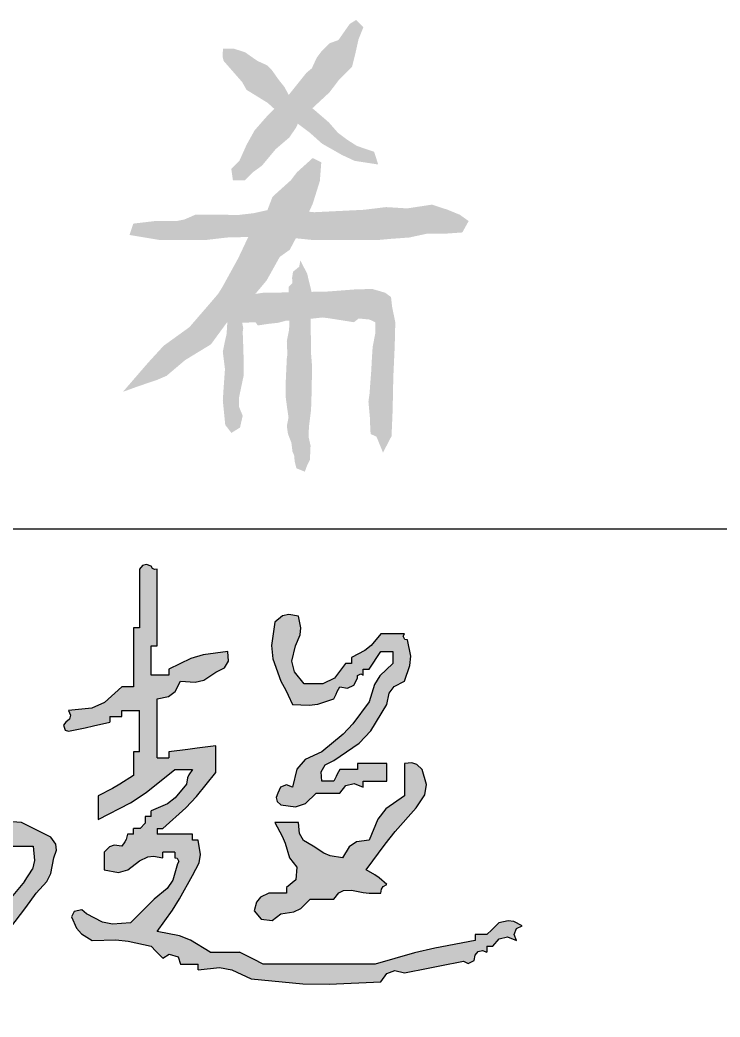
# Model space of a CAD drawing. Extents: x 5904849 to 6011887, y -826029 to -177002.
# Drawn here: x 5938620 to 5939033, y -824341 to -823754 of the extents above; entities that cross this region are included whole.
import ezdxf

# ---------------------------------------------------------------- set-up
doc = ezdxf.new("R2010")
doc.units = 0
doc.header["$LTSCALE"] = 1000
doc.header["$MEASUREMENT"] = 0
doc.layers.get('0').update_dxf_attribs({"linetype": 'CONTINUOUS'})
doc.layers.add('HATCH', color=8, linetype='CONTINUOUS')

# ---------------------------------------------------------------- blocks, each defined once
blk = doc.blocks.new('韩超')
h = blk.add_hatch(color=256)
h.dxf.hatch_style = 1
h.paths.add_polyline_path([(0.787849, 0.514197), (0.777955, 0.527898), (0.77346, 0.562754), (0.78123, 0.586063), (0.805739, 0.61125), (0.805739, 0.625142), (0.819631, 0.625142), (0.818004, 0.635027), (0.823773, 0.643681), (0.833523, 0.64598), (0.860867, 0.674873), (0.870953, 0.696725), (0.875199, 0.736279), (0.836353, 0.74757), (0.816903, 0.753127), (0.777955, 0.764063), (0.777955, 0.777955), (0.791847, 0.777955), (0.791847, 0.819631), (0.801775, 0.820971), (0.80763, 0.824875), (0.812685, 0.833523), (0.832189, 0.847055), (0.839321, 0.866071), (0.833523, 0.889091), (0.791847, 0.889091), (0.776856, 0.916298), (0.7735, 0.934755), (0.777955, 0.965498), (0.770329, 0.984025), (0.756314, 0.993368), (0.736279, 0.993282), (0.716867, 0.977277), (0.713907, 0.950644), (0.729333, 0.930768), (0.740061, 0.911103), (0.737625, 0.891618), (0.722387, 0.875199), (0.694603, 0.875199), (0.683489, 0.864086), (0.677932, 0.858529), (0.666819, 0.847415), (0.638572, 0.845181), (0.624291, 0.842325), (0.597358, 0.833523), (0.597358, 0.791847), (0.643081, 0.794876), (0.666726, 0.800787), (0.708495, 0.819631), (0.708495, 0.833523), (0.736279, 0.833523), (0.736279, 0.791847), (0.718733, 0.774249), (0.705317, 0.767541), (0.680711, 0.764063), (0.680711, 0.750171), (0.666819, 0.750171), (0.658732, 0.72359), (0.639033, 0.708815), (0.61125, 0.708495), (0.596777, 0.690733), (0.592946, 0.675409), (0.597358, 0.652926), (0.623512, 0.642026), (0.64687, 0.646697), (0.666819, 0.666819), (0.722387, 0.666819), (0.738834, 0.631134), (0.742077, 0.608437), (0.736279, 0.569574), (0.708495, 0.569574), (0.682162, 0.535076), (0.663824, 0.519794), (0.625142, 0.500114), (0.625142, 0.47233), (0.61125, 0.47233), (0.589715, 0.441777), (0.574435, 0.428025), (0.54179, 0.409816), (0.527664, 0.400538), (0.510468, 0.403404), (0.500114, 0.416762), (0.500114, 0.569574), (0.524623, 0.594762), (0.532393, 0.618071), (0.527898, 0.652926), (0.514006, 0.652926), (0.514006, 0.847415), (0.500114, 0.847415), (0.500114, 0.875199), (0.486416, 0.877514), (0.478388, 0.883536), (0.47233, 0.896037), (0.438162, 0.892345), (0.420863, 0.888021), (0.388977, 0.875199), (0.388977, 0.847415), (0.375085, 0.847415), (0.379444, 0.836821), (0.376971, 0.826928), (0.368139, 0.819631), (0.356965, 0.793593), (0.353947, 0.778504), (0.354247, 0.750171), (0.337644, 0.741703), (0.330222, 0.726858), (0.333409, 0.708495), (0.347301, 0.708495), (0.347301, 0.666819), (0.332737, 0.655189), (0.327028, 0.643772), (0.326463, 0.625142), (0.32344, 0.619715), (0.327253, 0.612088), (0.333409, 0.61125), (0.333409, 0.583466), (0.305625, 0.583466), (0.302565, 0.667178), (0.306887, 0.710398), (0.326463, 0.791847), (0.3234, 0.8474), (0.32482, 0.875797), (0.333409, 0.930768), (0.375085, 0.930768), (0.375085, 0.94466), (0.430654, 0.94466), (0.482374, 0.970498), (0.50707, 0.987931), (0.548736, 1.028012), (0.542559, 1.028676), (0.538615, 1.036564), (0.54179, 1.041904), (0.514006, 1.041904), (0.514006, 1.055796), (0.462884, 1.052445), (0.433869, 1.058893), (0.388977, 1.08358), (0.305625, 1.08358), (0.305625, 1.139148), (0.281985, 1.161307), (0.266841, 1.170393), (0.236165, 1.180825), (0.238399, 1.152578), (0.241255, 1.138297), (0.250057, 1.111364), (0.263949, 1.111364), (0.263949, 1.041904), (0.277841, 1.041904), (0.277841, 0.930768), (0.250057, 0.930768), (0.200194, 0.90821), (0.175186, 0.897095), (0.125028, 0.875199), (0.097454, 0.881715), (0.078516, 0.877928), (0.055568, 0.861307), (0.050109, 0.847376), (0.0559, 0.8329), (0.06946, 0.826577), (0.152955, 0.845407), (0.194635, 0.855133), (0.277841, 0.875199), (0.277841, 0.708495), (0.266727, 0.675154), (0.261171, 0.658483), (0.250057, 0.625142), (0.255939, 0.530696), (0.258718, 0.483462), (0.263949, 0.388977), (0.286969, 0.38318), (0.305985, 0.390311), (0.319517, 0.409816), (0.344599, 0.428141), (0.359268, 0.435475), (0.388977, 0.444546), (0.388977, 0.458438), (0.40287, 0.458438), (0.40287, 0.416762), (0.388977, 0.416762), (0.340729, 0.364454), (0.31168, 0.341215), (0.250057, 0.305625), (0.250057, 0.291733), (0.236165, 0.291733), (0.231424, 0.268639), (0.217583, 0.254798), (0.194489, 0.250057), (0.194489, 0.236165), (0.180597, 0.236165), (0.148793, 0.216524), (0.134276, 0.200394), (0.118082, 0.166705), (0.127514, 0.14947), (0.152825, 0.145854), (0.166705, 0.159759), (0.185336, 0.17447), (0.198563, 0.17943), (0.222273, 0.180597), (0.222273, 0.194489), (0.277841, 0.194489), (0.311245, 0.220472), (0.333233, 0.229896), (0.375085, 0.236165), (0.375085, 0.250057), (0.40287, 0.250057), (0.420685, 0.221738), (0.422698, 0.197582), (0.409816, 0.166705), (0.396068, 0.142401), (0.398473, 0.118345), (0.416762, 0.097244), (0.43433, 0.097627), (0.444154, 0.100901), (0.458438, 0.111136), (0.458438, 0.263949), (0.47233, 0.263949), (0.524193, 0.298154), (0.552768, 0.312442), (0.61125, 0.333409), (0.61125, 0.40287), (0.621931, 0.39652), (0.637706, 0.404407), (0.639034, 0.416762), (0.680711, 0.416762), (0.680711, 0.430654), (0.736279, 0.430654), (0.736279, 0.416762), (0.750171, 0.416762), (0.750171, 0.305625), (0.735269, 0.297653), (0.731714, 0.276323), (0.743225, 0.263949), (0.754517, 0.192544), (0.755945, 0.155413), (0.750171, 0.083352), (0.791847, 0.083352), (0.791847, 0.263949), (0.833523, 0.263949), (0.837499, 0.253205), (0.852744, 0.249394), (0.861307, 0.257003), (0.883535, 0.265338), (0.894648, 0.269506), (0.916876, 0.277841), (0.916876, 0.291733), (0.94466, 0.291733), (0.969894, 0.324902), (0.982398, 0.341574), (1.007174, 0.375085), (1.032146, 0.402761), (1.041693, 0.421855), (1.04885, 0.458438), (1.055218, 0.477023), (1.053221, 0.491001), (1.041904, 0.50706), (0.972444, 0.54179), (0.910919, 0.546316), (0.877697, 0.541786), (0.819631, 0.520952), (0.805828, 0.5112)])
h.paths.add_polyline_path([(0.791847, 0.458438), (0.805739, 0.458438), (0.82241, 0.469551), (0.847415, 0.486222), (1.000228, 0.486222), (1.003038, 0.45197), (0.997988, 0.431769), (0.97939, 0.40287), (0.948039, 0.36501), (0.929334, 0.347744), (0.889091, 0.319517), (0.889091, 0.305625), (0.805739, 0.305625), (0.805739, 0.291733), (0.791847, 0.291733)], flags=16)
h.paths.add_polyline_path([(0.750171, 0.500114), (0.736279, 0.500114), (0.725165, 0.489), (0.719608, 0.483443), (0.708495, 0.47233), (0.694603, 0.47233), (0.694603, 0.486222), (0.688447, 0.48706), (0.684633, 0.494686), (0.687657, 0.500114), (0.701182, 0.516386), (0.715167, 0.52238), (0.736279, 0.520952), (0.736943, 0.514775), (0.744831, 0.510831), (0.750171, 0.514006)], flags=16)
h.paths.add_polyline_path([(0.791847, 0.666819), (0.793521, 0.674497), (0.785633, 0.682384), (0.777955, 0.680711), (0.777955, 0.694603), (0.791847, 0.694603), (0.792194, 0.70849), (0.806202, 0.718996), (0.819631, 0.715441), (0.833192, 0.709118), (0.838982, 0.694641), (0.833523, 0.680711), (0.805739, 0.680711), (0.805739, 0.666819)], flags=16)
h.paths.add_polyline_path([(0.527898, 0.361193), (0.527898, 0.333409), (0.517217, 0.339759), (0.501443, 0.331871), (0.500114, 0.319517), (0.458438, 0.319517), (0.458438, 0.347301), (0.466116, 0.345628), (0.474003, 0.353515), (0.47233, 0.361193)], flags=16)
h.paths.add_polyline_path([(0.47233, 0.40287), (0.47233, 0.388977), (0.430654, 0.388977), (0.42898, 0.396656), (0.436867, 0.404543), (0.444546, 0.40287), (0.444546, 0.430654), (0.458438, 0.430654), (0.452088, 0.419973), (0.459976, 0.404198)], flags=16)
h.paths.add_polyline_path([(0.47233, 0.604304), (0.464836, 0.588169), (0.458643, 0.580427), (0.444546, 0.569574), (0.444546, 0.555682), (0.430654, 0.555682), (0.432327, 0.548004), (0.42444, 0.540117), (0.416762, 0.54179), (0.416762, 0.527898), (0.40287, 0.527898), (0.39467, 0.507807), (0.386422, 0.49791), (0.368139, 0.486222), (0.333409, 0.486222), (0.327612, 0.509242), (0.334743, 0.528258), (0.354247, 0.54179), (0.384775, 0.569612), (0.400056, 0.583504), (0.430654, 0.61125), (0.446814, 0.616197), (0.458647, 0.614224)], flags=16)
h.paths.add_polyline_path([(0.458438, 0.666819), (0.426908, 0.659351), (0.410404, 0.649448), (0.388977, 0.625142), (0.361193, 0.625142), (0.354844, 0.635823), (0.362731, 0.651598), (0.375085, 0.652926), (0.375085, 0.722387), (0.390598, 0.753922), (0.396359, 0.771203), (0.40287, 0.805739), (0.416762, 0.805739), (0.416762, 0.833523), (0.430654, 0.833523), (0.434629, 0.844267), (0.449874, 0.848078), (0.458438, 0.840469), (0.459102, 0.834292), (0.466989, 0.830348), (0.47233, 0.833523), (0.47233, 0.764063), (0.458438, 0.764063)], flags=16)
h.paths.add_polyline_path([(0.40287, 0.347301), (0.40287, 0.305625), (0.388977, 0.305625), (0.360889, 0.27915), (0.342496, 0.268422), (0.305625, 0.257003), (0.294367, 0.254885), (0.286778, 0.256782), (0.277841, 0.263949), (0.277841, 0.277841), (0.291733, 0.277841), (0.319459, 0.305683), (0.333352, 0.319575), (0.361193, 0.347301)], flags=16)
h.paths.add_polyline_path([(0.430654, 1.000228), (0.416762, 1.000228), (0.39813, 0.985517), (0.384903, 0.980557), (0.361193, 0.97939), (0.347067, 0.970112), (0.329871, 0.972978), (0.319517, 0.986336), (0.319517, 1.055796), (0.347301, 1.055796), (0.376072, 1.035613), (0.395527, 1.029128), (0.430654, 1.028012)], flags=16)
h = blk.add_hatch(color=256)
h.dxf.hatch_style = 1
h.paths.add_polyline_path([(1.542018, 0.208381), (1.519791, 0.219494), (1.508677, 0.225051), (1.48645, 0.236165), (1.416989, 0.236165), (1.371255, 0.264232), (1.344642, 0.274582), (1.291961, 0.284787), (1.328443, 0.335457), (1.345237, 0.362046), (1.375313, 0.416762), (1.391241, 0.446575), (1.394603, 0.466747), (1.389205, 0.500114), (1.375313, 0.500114), (1.375313, 0.514006), (1.291961, 0.514006), (1.291961, 0.527898), (1.305853, 0.527898), (1.359796, 0.576664), (1.385101, 0.603375), (1.430881, 0.659873), (1.430881, 0.722387), (1.386427, 0.71683), (1.3642, 0.714052), (1.319745, 0.708495), (1.319745, 0.694603), (1.291961, 0.694603), (1.291961, 0.833523), (1.31926, 0.838693), (1.334923, 0.85044), (1.347529, 0.875199), (1.381781, 0.872389), (1.401982, 0.877439), (1.430881, 0.896037), (1.450883, 0.906123), (1.460131, 0.922307), (1.458666, 0.94466), (1.401114, 0.937345), (1.371819, 0.928557), (1.319745, 0.902983), (1.319745, 0.889091), (1.278069, 0.889091), (1.278069, 0.958552), (1.291961, 0.958552), (1.291961, 1.139148), (1.285806, 1.138304), (1.281086, 1.140664), (1.278069, 1.146094), (1.267308, 1.150023), (1.257931, 1.147679), (1.250285, 1.139148), (1.250285, 1.000228), (1.236393, 1.000228), (1.236393, 0.861307), (1.208609, 0.861307), (1.168183, 0.824416), (1.138053, 0.811024), (1.08358, 0.805739), (1.087939, 0.795145), (1.085465, 0.785252), (1.076634, 0.777955), (1.071121, 0.771113), (1.075065, 0.759282), (1.08358, 0.757117), (1.122533, 0.76519), (1.141984, 0.769358), (1.180825, 0.777955), (1.180825, 0.791847), (1.208609, 0.791847), (1.208609, 0.805739), (1.250285, 0.805739), (1.250285, 0.708495), (1.236393, 0.708495), (1.236393, 0.652926), (1.203973, 0.631977), (1.187234, 0.622213), (1.15304, 0.604304), (1.15304, 0.548736), (1.229739, 0.588318), (1.266619, 0.612432), (1.333637, 0.666819), (1.375313, 0.666819), (1.366995, 0.654381), (1.363975, 0.646831), (1.361421, 0.632088), (1.335054, 0.599814), (1.316435, 0.58585), (1.278069, 0.569574), (1.278069, 0.555682), (1.264177, 0.555682), (1.26415, 0.539965), (1.25211, 0.527924), (1.236393, 0.527898), (1.236393, 0.514006), (1.222501, 0.514006), (1.219217, 0.502022), (1.216226, 0.496039), (1.208609, 0.486222), (1.191149, 0.488205), (1.17971, 0.484393), (1.166932, 0.47233), (1.166932, 0.430654), (1.200708, 0.424307), (1.223469, 0.429997), (1.250285, 0.451492), (1.27048, 0.461183), (1.283894, 0.46286), (1.305853, 0.458438), (1.305853, 0.47233), (1.333637, 0.47233), (1.333637, 0.458438), (1.339793, 0.4576), (1.343606, 0.449973), (1.340583, 0.444546), (1.32937, 0.406076), (1.316213, 0.38634), (1.285015, 0.361193), (1.229447, 0.305625), (1.187056, 0.302553), (1.163204, 0.307323), (1.125256, 0.326463), (1.114566, 0.33576), (1.096818, 0.332211), (1.090526, 0.319517), (1.102438, 0.292491), (1.113943, 0.279343), (1.139148, 0.263949), (1.194983, 0.265062), (1.223561, 0.262204), (1.278069, 0.250057), (1.289183, 0.238943), (1.294739, 0.233386), (1.305853, 0.222273), (1.320568, 0.231877), (1.341519, 0.224893), (1.347529, 0.208381), (1.389205, 0.208381), (1.389205, 0.194489), (1.439628, 0.1998), (1.468259, 0.195028), (1.514234, 0.173651), (1.635959, 0.161998), (1.69773, 0.160594), (1.819859, 0.166705), (1.833779, 0.185933), (1.852296, 0.192877), (1.875427, 0.187543), (1.930995, 0.198656), (1.958779, 0.204213), (2.014348, 0.215327), (2.025534, 0.209917), (2.039748, 0.217024), (2.042132, 0.229219), (2.049428, 0.23805), (2.059322, 0.240524), (2.069916, 0.236165), (2.069916, 0.250057), (2.083808, 0.250057), (2.098401, 0.26772), (2.118188, 0.272666), (2.139376, 0.263949), (2.133917, 0.27788), (2.139708, 0.292356), (2.153268, 0.298679), (2.133073, 0.308371), (2.119659, 0.310047), (2.0977, 0.305625), (2.086586, 0.294512), (2.08103, 0.288955), (2.069916, 0.277841), (2.042132, 0.277841), (2.042132, 0.263949), (1.946785, 0.245868), (1.899372, 0.234712), (1.805967, 0.208381)])
h = blk.add_hatch(color=256)
h.dxf.hatch_style = 1
h.paths.add_polyline_path([(1.611478, 0.625142), (1.597547, 0.630601), (1.583071, 0.624811), (1.576748, 0.61125), (1.572819, 0.60049), (1.575163, 0.591112), (1.583694, 0.583466), (1.61855, 0.578971), (1.641859, 0.586741), (1.667046, 0.61125), (1.680938, 0.61125), (1.722615, 0.61125), (1.737208, 0.628913), (1.756995, 0.63386), (1.778183, 0.625142), (1.778183, 0.639034), (1.833751, 0.639034), (1.833751, 0.655705), (1.833751, 0.66404), (1.833751, 0.680711), (1.805967, 0.680711), (1.792075, 0.680711), (1.764291, 0.680711), (1.764291, 0.666819), (1.722615, 0.666819), (1.717058, 0.655705), (1.714279, 0.650148), (1.708723, 0.639034), (1.69483, 0.639034), (1.680938, 0.639034), (1.678868, 0.661339), (1.688455, 0.678116), (1.708723, 0.687657), (1.768692, 0.728785), (1.795922, 0.757527), (1.833751, 0.819631), (1.839429, 0.846829), (1.850907, 0.862133), (1.875427, 0.875199), (1.888443, 0.91196), (1.890032, 0.934206), (1.882373, 0.972444), (1.876196, 0.973108), (1.872252, 0.980995), (1.875427, 0.986336), (1.861535, 0.986336), (1.819859, 0.986336), (1.796859, 0.959188), (1.781933, 0.947248), (1.750399, 0.930768), (1.750399, 0.916876), (1.736507, 0.916876), (1.71031, 0.882162), (1.682751, 0.868382), (1.639262, 0.868253), (1.61591, 0.897042), (1.610049, 0.922442), (1.618424, 0.958552), (1.629264, 0.984285), (1.6309, 1.000642), (1.62537, 1.028012), (1.602888, 1.032424), (1.587563, 1.028593), (1.569802, 1.01412), (1.562035, 0.958817), (1.56513, 0.927869), (1.583694, 0.875199), (1.595758, 0.853473), (1.601336, 0.842318), (1.611478, 0.819631), (1.650742, 0.818134), (1.671448, 0.821092), (1.708723, 0.833523), (1.714279, 0.844637), (1.717058, 0.850194), (1.722615, 0.861307), (1.740978, 0.85812), (1.755823, 0.865542), (1.764291, 0.882145), (1.764955, 0.888322), (1.772842, 0.892266), (1.778183, 0.889091), (1.778183, 0.902983), (1.792075, 0.902983), (1.803189, 0.919654), (1.808745, 0.927989), (1.819859, 0.94466), (1.847643, 0.94466), (1.847643, 0.916876), (1.817381, 0.887163), (1.804962, 0.866982), (1.792075, 0.826577), (1.753545, 0.774398), (1.730689, 0.750113), (1.680938, 0.708495), (1.641359, 0.690689), (1.621854, 0.667284)])
h = blk.add_hatch(color=256)
h.dxf.hatch_style = 1
h.paths.add_polyline_path([(1.831635, 0.573795), (1.812227, 0.549535), (1.792075, 0.500114), (1.762292, 0.496094), (1.744726, 0.484384), (1.729561, 0.458438), (1.700075, 0.463546), (1.684975, 0.469586), (1.6601, 0.486222), (1.637668, 0.49978), (1.627728, 0.515685), (1.62537, 0.54179), (1.603143, 0.54179), (1.592029, 0.54179), (1.569802, 0.54179), (1.586675, 0.509854), (1.593737, 0.492906), (1.604532, 0.458438), (1.621804, 0.436498), (1.61886, 0.407063), (1.597586, 0.388977), (1.597586, 0.375085), (1.55591, 0.375085), (1.536306, 0.36578), (1.526798, 0.35437), (1.52118, 0.333409), (1.537185, 0.313997), (1.563818, 0.311038), (1.583694, 0.326463), (1.614401, 0.331156), (1.630976, 0.339443), (1.653154, 0.361193), (1.667046, 0.361193), (1.708723, 0.361193), (1.720352, 0.375758), (1.731769, 0.381467), (1.750399, 0.382031), (1.77782, 0.376762), (1.791938, 0.37535), (1.819859, 0.375085), (1.821199, 0.385013), (1.825102, 0.390868), (1.833751, 0.395924), (1.815429, 0.411271), (1.805589, 0.418299), (1.785129, 0.430654), (1.829593, 0.491137), (1.853312, 0.520437), (1.903211, 0.57652), (1.923495, 0.606919), (1.927312, 0.631729), (1.917103, 0.666819), (1.904326, 0.678881), (1.892887, 0.682694), (1.875427, 0.680711), (1.875427, 0.650148), (1.875427, 0.634867), (1.875427, 0.604304)])
for p, q in [((1.257931, 1.147679), (1.250285, 1.139148)), ((1.250285, 1.139148), (1.250285, 1.000228)), ((1.267308, 1.150023), (1.257931, 1.147679)), ((1.278069, 1.146094), (1.267308, 1.150023)), ((1.281086, 1.140664), (1.278069, 1.146094)), ((1.285806, 1.138304), (1.281086, 1.140664)), ((1.291961, 1.139148), (1.285806, 1.138304)), ((1.291961, 0.958552), (1.291961, 1.139148)), ((1.569802, 1.01412), (1.562035, 0.958817)), ((1.587563, 1.028593), (1.569802, 1.01412)), ((1.602888, 1.032424), (1.587563, 1.028593)), ((1.62537, 1.028012), (1.602888, 1.032424)), ((1.6309, 1.000642), (1.62537, 1.028012)), ((1.236393, 1.000228), (1.236393, 0.861307)), ((1.250285, 1.000228), (1.236393, 1.000228)), ((1.629264, 0.984285), (1.6309, 1.000642)), ((1.618424, 0.958552), (1.629264, 0.984285)), ((1.819859, 0.986336), (1.796859, 0.959188)), ((1.861535, 0.986336), (1.819859, 0.986336)), ((1.875427, 0.986336), (1.861535, 0.986336)), ((1.872252, 0.980995), (1.875427, 0.986336)), ((1.876196, 0.973108), (1.872252, 0.980995)), ((1.882373, 0.972444), (1.876196, 0.973108)), ((1.890032, 0.934206), (1.882373, 0.972444)), ((1.278069, 0.958552), (1.291961, 0.958552)), ((1.278069, 0.889091), (1.278069, 0.958552)), ((1.458666, 0.94466), (1.401114, 0.937345)), ((1.460131, 0.922307), (1.458666, 0.94466)), ((1.562035, 0.958817), (1.56513, 0.927869)), ((1.610049, 0.922442), (1.618424, 0.958552)), ((1.781933, 0.947248), (1.750399, 0.930768)), ((1.796859, 0.959188), (1.781933, 0.947248)), ((1.808745, 0.927989), (1.819859, 0.94466)), ((1.819859, 0.94466), (1.847643, 0.94466)), ((1.847643, 0.94466), (1.847643, 0.916876)), ((1.371819, 0.928557), (1.319745, 0.902983)), ((1.401114, 0.937345), (1.371819, 0.928557)), ((1.450883, 0.906123), (1.460131, 0.922307)), ((1.56513, 0.927869), (1.583694, 0.875199)), ((1.61591, 0.897042), (1.610049, 0.922442)), ((1.736507, 0.916876), (1.71031, 0.882162)), ((1.750399, 0.916876), (1.736507, 0.916876)), ((1.750399, 0.930768), (1.750399, 0.916876)), ((1.792075, 0.902983), (1.803189, 0.919654)), ((1.803189, 0.919654), (1.808745, 0.927989)), ((1.847643, 0.916876), (1.817381, 0.887163)), ((1.888443, 0.91196), (1.890032, 0.934206)), ((1.319745, 0.902983), (1.319745, 0.889091)), ((1.401982, 0.877439), (1.430881, 0.896037)), ((1.430881, 0.896037), (1.450883, 0.906123)), ((1.639262, 0.868253), (1.61591, 0.897042)), ((1.778183, 0.902983), (1.792075, 0.902983)), ((1.778183, 0.889091), (1.778183, 0.902983)), ((1.875427, 0.875199), (1.888443, 0.91196)), ((1.319745, 0.889091), (1.278069, 0.889091)), ((1.334923, 0.85044), (1.347529, 0.875199)), ((1.347529, 0.875199), (1.381781, 0.872389)), ((1.381781, 0.872389), (1.401982, 0.877439)), ((1.583694, 0.875199), (1.595758, 0.853473)), ((1.71031, 0.882162), (1.682751, 0.868382)), ((1.755823, 0.865542), (1.764291, 0.882145)), ((1.764291, 0.882145), (1.764955, 0.888322)), ((1.764955, 0.888322), (1.772842, 0.892266)), ((1.772842, 0.892266), (1.778183, 0.889091)), ((1.817381, 0.887163), (1.804962, 0.866982)), ((1.850907, 0.862133), (1.875427, 0.875199)), ((1.208609, 0.861307), (1.168183, 0.824416)), ((1.236393, 0.861307), (1.208609, 0.861307)), ((1.31926, 0.838693), (1.334923, 0.85044)), ((1.595758, 0.853473), (1.601336, 0.842318)), ((1.682751, 0.868382), (1.639262, 0.868253)), ((1.714279, 0.844637), (1.717058, 0.850194)), ((1.717058, 0.850194), (1.722615, 0.861307)), ((1.722615, 0.861307), (1.740978, 0.85812)), ((1.740978, 0.85812), (1.755823, 0.865542)), ((1.804962, 0.866982), (1.792075, 0.826577)), ((1.833751, 0.819631), (1.839429, 0.846829)), ((1.839429, 0.846829), (1.850907, 0.862133)), ((1.168183, 0.824416), (1.138053, 0.811024)), ((1.291961, 0.833523), (1.31926, 0.838693)), ((1.291961, 0.694603), (1.291961, 0.833523)), ((1.601336, 0.842318), (1.611478, 0.819631)), ((1.671448, 0.821092), (1.708723, 0.833523)), ((1.708723, 0.833523), (1.714279, 0.844637)), ((1.792075, 0.826577), (1.753545, 0.774398)), ((1.138053, 0.811024), (1.08358, 0.805739)), ((1.08358, 0.805739), (1.087939, 0.795145)), ((1.208609, 0.791847), (1.208609, 0.805739)), ((1.208609, 0.805739), (1.250285, 0.805739)), ((1.250285, 0.708495), (1.250285, 0.805739)), ((1.611478, 0.819631), (1.650742, 0.818134)), ((1.650742, 0.818134), (1.671448, 0.821092)), ((1.795922, 0.757527), (1.833751, 0.819631)), ((1.076634, 0.777955), (1.071121, 0.771113)), ((1.085465, 0.785252), (1.076634, 0.777955)), ((1.087939, 0.795145), (1.085465, 0.785252)), ((1.141984, 0.769358), (1.180825, 0.777955)), ((1.180825, 0.791847), (1.208609, 0.791847)), ((1.180825, 0.791847), (1.180825, 0.777955)), ((1.071121, 0.771113), (1.075065, 0.759282)), ((1.075065, 0.759282), (1.08358, 0.757117)), ((1.08358, 0.757117), (1.122533, 0.76519)), ((1.122533, 0.76519), (1.141984, 0.769358)), ((1.753545, 0.774398), (1.730689, 0.750113)), ((1.768692, 0.728785), (1.795922, 0.757527)), ((1.730689, 0.750113), (1.680938, 0.708495)), ((1.708723, 0.687657), (1.768692, 0.728785)), ((1.236393, 0.708495), (1.236393, 0.652926)), ((1.250285, 0.708495), (1.236393, 0.708495)), ((1.3642, 0.714052), (1.319745, 0.708495)), ((1.319745, 0.708495), (1.319745, 0.694603)), ((1.386427, 0.71683), (1.3642, 0.714052)), ((1.430881, 0.722387), (1.386427, 0.71683)), ((1.430881, 0.659873), (1.430881, 0.722387)), ((1.680938, 0.708495), (1.641359, 0.690689)), ((1.291961, 0.694603), (1.319745, 0.694603)), ((1.641359, 0.690689), (1.621854, 0.667284)), ((1.688455, 0.678116), (1.708723, 0.687657)), ((1.892887, 0.682694), (1.875427, 0.680711)), ((1.904326, 0.678881), (1.892887, 0.682694)), ((1.266619, 0.612432), (1.333637, 0.666819)), ((1.333637, 0.666819), (1.375313, 0.666819)), ((1.375313, 0.666819), (1.366995, 0.654381)), ((1.385101, 0.603375), (1.430881, 0.659873)), ((1.621854, 0.667284), (1.611478, 0.625142)), ((1.678868, 0.661339), (1.688455, 0.678116)), ((1.680938, 0.639034), (1.678868, 0.661339)), ((1.722615, 0.666819), (1.717058, 0.655705)), ((1.764291, 0.666819), (1.722615, 0.666819)), ((1.792075, 0.680711), (1.764291, 0.680711)), ((1.764291, 0.680711), (1.764291, 0.666819)), ((1.805967, 0.680711), (1.792075, 0.680711)), ((1.833751, 0.680711), (1.805967, 0.680711)), ((1.833751, 0.66404), (1.833751, 0.680711)), ((1.833751, 0.655705), (1.833751, 0.66404)), ((1.875427, 0.680711), (1.875427, 0.650148)), ((1.917103, 0.666819), (1.904326, 0.678881)), ((1.927312, 0.631729), (1.917103, 0.666819)), ((1.236393, 0.652926), (1.203973, 0.631977)), ((1.363975, 0.646831), (1.361421, 0.632088)), ((1.366995, 0.654381), (1.363975, 0.646831)), ((1.69483, 0.639034), (1.680938, 0.639034)), ((1.708723, 0.639034), (1.69483, 0.639034)), ((1.714279, 0.650148), (1.708723, 0.639034)), ((1.717058, 0.655705), (1.714279, 0.650148)), ((1.778183, 0.625142), (1.778183, 0.639034)), ((1.778183, 0.639034), (1.833751, 0.639034)), ((1.833751, 0.639034), (1.833751, 0.655705)), ((1.875427, 0.650148), (1.875427, 0.634867)), ((1.875427, 0.634867), (1.875427, 0.604304)), ((1.187234, 0.622213), (1.15304, 0.604304)), ((1.203973, 0.631977), (1.187234, 0.622213)), ((1.229739, 0.588318), (1.266619, 0.612432)), ((1.361421, 0.632088), (1.335054, 0.599814)), ((1.576748, 0.61125), (1.572819, 0.60049)), ((1.583071, 0.624811), (1.576748, 0.61125)), ((1.597547, 0.630601), (1.583071, 0.624811)), ((1.611478, 0.625142), (1.597547, 0.630601)), ((1.641859, 0.586741), (1.667046, 0.61125)), ((1.667046, 0.61125), (1.680938, 0.61125)), ((1.680938, 0.61125), (1.722615, 0.61125)), ((1.722615, 0.61125), (1.737208, 0.628913)), ((1.737208, 0.628913), (1.756995, 0.63386)), ((1.756995, 0.63386), (1.778183, 0.625142)), ((1.923495, 0.606919), (1.927312, 0.631729)), ((1.15304, 0.604304), (1.15304, 0.548736)), ((1.15304, 0.548736), (1.229739, 0.588318)), ((1.335054, 0.599814), (1.316435, 0.58585)), ((1.359796, 0.576664), (1.385101, 0.603375)), ((1.572819, 0.60049), (1.575163, 0.591112)), ((1.575163, 0.591112), (1.583694, 0.583466)), ((1.875427, 0.604304), (1.831635, 0.573795)), ((1.903211, 0.57652), (1.923495, 0.606919)), ((1.316435, 0.58585), (1.278069, 0.569574)), ((1.278069, 0.555682), (1.278069, 0.569574)), ((1.305853, 0.527898), (1.359796, 0.576664)), ((1.583694, 0.583466), (1.61855, 0.578971)), ((1.61855, 0.578971), (1.641859, 0.586741)), ((1.831635, 0.573795), (1.812227, 0.549535)), ((1.853312, 0.520437), (1.903211, 0.57652)), ((0.972444, 0.54179), (0.910919, 0.546316)), ((1.041904, 0.50706), (0.972444, 0.54179)), ((1.264177, 0.555682), (1.26415, 0.539965)), ((1.278069, 0.555682), (1.264177, 0.555682)), ((1.592029, 0.54179), (1.569802, 0.54179)), ((1.569802, 0.54179), (1.586675, 0.509854)), ((1.603143, 0.54179), (1.592029, 0.54179)), ((1.62537, 0.54179), (1.603143, 0.54179)), ((1.627728, 0.515685), (1.62537, 0.54179)), ((1.812227, 0.549535), (1.792075, 0.500114)), ((1.25211, 0.527924), (1.236393, 0.527898)), ((1.236393, 0.514006), (1.236393, 0.527898)), ((1.26415, 0.539965), (1.25211, 0.527924)), ((1.291961, 0.527898), (1.291961, 0.514006)), ((1.291961, 0.527898), (1.305853, 0.527898)), ((1.829593, 0.491137), (1.853312, 0.520437)), ((1.053221, 0.491001), (1.041904, 0.50706)), ((1.216226, 0.496039), (1.208609, 0.486222)), ((1.219217, 0.502022), (1.216226, 0.496039)), ((1.222501, 0.514006), (1.219217, 0.502022)), ((1.236393, 0.514006), (1.222501, 0.514006)), ((1.375313, 0.514006), (1.291961, 0.514006)), ((1.375313, 0.500114), (1.375313, 0.514006)), ((1.389205, 0.500114), (1.375313, 0.500114)), ((1.394603, 0.466747), (1.389205, 0.500114)), ((1.586675, 0.509854), (1.593737, 0.492906)), ((1.637668, 0.49978), (1.627728, 0.515685)), ((1.6601, 0.486222), (1.637668, 0.49978)), ((1.762292, 0.496094), (1.744726, 0.484384)), ((1.792075, 0.500114), (1.762292, 0.496094)), ((0.847415, 0.486222), (1.000228, 0.486222)), ((1.000228, 0.486222), (1.003038, 0.45197)), ((1.04885, 0.458438), (1.055218, 0.477023)), ((1.055218, 0.477023), (1.053221, 0.491001)), ((1.17971, 0.484393), (1.166932, 0.47233)), ((1.166932, 0.47233), (1.166932, 0.430654)), ((1.191149, 0.488205), (1.17971, 0.484393)), ((1.208609, 0.486222), (1.191149, 0.488205)), ((1.333637, 0.47233), (1.305853, 0.47233)), ((1.305853, 0.458438), (1.305853, 0.47233)), ((1.333637, 0.47233), (1.333637, 0.458438)), ((1.593737, 0.492906), (1.604532, 0.458438)), ((1.684975, 0.469586), (1.6601, 0.486222)), ((1.744726, 0.484384), (1.729561, 0.458438)), ((1.785129, 0.430654), (1.829593, 0.491137)), ((1.003038, 0.45197), (0.997988, 0.431769)), ((1.041693, 0.421855), (1.04885, 0.458438)), ((1.223469, 0.429997), (1.250285, 0.451492)), ((1.250285, 0.451492), (1.27048, 0.461183)), ((1.27048, 0.461183), (1.283894, 0.46286)), ((1.283894, 0.46286), (1.305853, 0.458438)), ((1.333637, 0.458438), (1.339793, 0.4576)), ((1.339793, 0.4576), (1.343606, 0.449973)), ((1.343606, 0.449973), (1.340583, 0.444546)), ((1.375313, 0.416762), (1.391241, 0.446575)), ((1.391241, 0.446575), (1.394603, 0.466747)), ((1.604532, 0.458438), (1.621804, 0.436498)), ((1.700075, 0.463546), (1.684975, 0.469586)), ((1.729561, 0.458438), (1.700075, 0.463546)), ((0.97939, 0.40287), (0.997988, 0.431769)), ((1.166932, 0.430654), (1.200708, 0.424307)), ((1.200708, 0.424307), (1.223469, 0.429997)), ((1.340583, 0.444546), (1.32937, 0.406076)), ((1.621804, 0.436498), (1.61886, 0.407063)), ((1.805589, 0.418299), (1.785129, 0.430654)), ((0.97939, 0.40287), (0.948039, 0.36501)), ((1.007174, 0.375085), (1.032146, 0.402761)), ((1.032146, 0.402761), (1.041693, 0.421855)), ((1.32937, 0.406076), (1.316213, 0.38634)), ((1.345237, 0.362046), (1.375313, 0.416762)), ((1.61886, 0.407063), (1.597586, 0.388977)), ((1.815429, 0.411271), (1.805589, 0.418299)), ((1.833751, 0.395924), (1.815429, 0.411271)), ((1.316213, 0.38634), (1.285015, 0.361193)), ((1.597586, 0.388977), (1.597586, 0.375085)), ((1.720352, 0.375758), (1.731769, 0.381467)), ((1.731769, 0.381467), (1.750399, 0.382031)), ((1.750399, 0.382031), (1.77782, 0.376762)), ((1.77782, 0.376762), (1.791938, 0.37535)), ((1.819859, 0.375085), (1.821199, 0.385013)), ((1.821199, 0.385013), (1.825102, 0.390868)), ((1.825102, 0.390868), (1.833751, 0.395924)), ((0.982398, 0.341574), (1.007174, 0.375085)), ((1.285015, 0.361193), (1.229447, 0.305625)), ((1.328443, 0.335457), (1.345237, 0.362046)), ((1.526798, 0.35437), (1.52118, 0.333409)), ((1.536306, 0.36578), (1.526798, 0.35437)), ((1.55591, 0.375085), (1.536306, 0.36578)), ((1.597586, 0.375085), (1.55591, 0.375085)), ((1.630976, 0.339443), (1.653154, 0.361193)), ((1.653154, 0.361193), (1.667046, 0.361193)), ((1.667046, 0.361193), (1.708723, 0.361193)), ((1.708723, 0.361193), (1.720352, 0.375758)), ((1.791938, 0.37535), (1.819859, 0.375085)), ((0.969894, 0.324902), (0.982398, 0.341574)), ((1.096818, 0.332211), (1.090526, 0.319517)), ((1.114566, 0.33576), (1.096818, 0.332211)), ((1.125256, 0.326463), (1.114566, 0.33576)), ((1.291961, 0.284787), (1.328443, 0.335457)), ((1.52118, 0.333409), (1.537185, 0.313997)), ((1.583694, 0.326463), (1.614401, 0.331156)), ((1.614401, 0.331156), (1.630976, 0.339443)), ((0.94466, 0.291733), (0.969894, 0.324902)), ((1.090526, 0.319517), (1.102438, 0.292491)), ((1.163204, 0.307323), (1.125256, 0.326463)), ((1.187056, 0.302553), (1.163204, 0.307323)), ((1.229447, 0.305625), (1.187056, 0.302553)), ((1.537185, 0.313997), (1.563818, 0.311038)), ((1.563818, 0.311038), (1.583694, 0.326463)), ((2.0977, 0.305625), (2.086586, 0.294512)), ((2.119659, 0.310047), (2.0977, 0.305625)), ((2.133073, 0.308371), (2.119659, 0.310047)), ((2.153268, 0.298679), (2.133073, 0.308371)), ((1.102438, 0.292491), (1.113943, 0.279343)), ((1.344642, 0.274582), (1.291961, 0.284787)), ((2.08103, 0.288955), (2.069916, 0.277841)), ((2.086586, 0.294512), (2.08103, 0.288955)), ((2.133917, 0.27788), (2.139708, 0.292356)), ((2.139708, 0.292356), (2.153268, 0.298679)), ((1.113943, 0.279343), (1.139148, 0.263949)), ((1.139148, 0.263949), (1.194983, 0.265062)), ((1.194983, 0.265062), (1.223561, 0.262204)), ((1.223561, 0.262204), (1.278069, 0.250057)), ((1.371255, 0.264232), (1.344642, 0.274582)), ((1.416989, 0.236165), (1.371255, 0.264232)), ((2.042132, 0.263949), (1.946785, 0.245868)), ((2.069916, 0.277841), (2.042132, 0.277841)), ((2.042132, 0.277841), (2.042132, 0.263949)), ((2.083808, 0.250057), (2.098401, 0.26772)), ((2.098401, 0.26772), (2.118188, 0.272666)), ((2.118188, 0.272666), (2.139376, 0.263949)), ((2.139376, 0.263949), (2.133917, 0.27788)), ((1.278069, 0.250057), (1.289183, 0.238943)), ((1.289183, 0.238943), (1.294739, 0.233386)), ((1.416989, 0.236165), (1.48645, 0.236165)), ((1.508677, 0.225051), (1.48645, 0.236165)), ((1.946785, 0.245868), (1.899372, 0.234712)), ((2.042132, 0.229219), (2.049428, 0.23805)), ((2.049428, 0.23805), (2.059322, 0.240524)), ((2.059322, 0.240524), (2.069916, 0.236165)), ((2.069916, 0.250057), (2.083808, 0.250057)), ((2.069916, 0.250057), (2.069916, 0.236165)), ((1.294739, 0.233386), (1.305853, 0.222273)), ((1.305853, 0.222273), (1.320568, 0.231877)), ((1.320568, 0.231877), (1.341519, 0.224893)), ((1.341519, 0.224893), (1.347529, 0.208381)), ((1.519791, 0.219494), (1.508677, 0.225051)), ((1.542018, 0.208381), (1.519791, 0.219494)), ((1.899372, 0.234712), (1.805967, 0.208381)), ((1.958779, 0.204213), (2.014348, 0.215327)), ((2.014348, 0.215327), (2.025534, 0.209917)), ((2.025534, 0.209917), (2.039748, 0.217024)), ((2.039748, 0.217024), (2.042132, 0.229219)), ((1.347529, 0.208381), (1.389205, 0.208381)), ((1.389205, 0.194489), (1.389205, 0.208381)), ((1.389205, 0.194489), (1.439628, 0.1998)), ((1.439628, 0.1998), (1.468259, 0.195028)), ((1.468259, 0.195028), (1.514234, 0.173651)), ((1.805967, 0.208381), (1.542018, 0.208381)), ((1.833779, 0.185933), (1.852296, 0.192877)), ((1.852296, 0.192877), (1.875427, 0.187543)), ((1.875427, 0.187543), (1.930995, 0.198656)), ((1.930995, 0.198656), (1.958779, 0.204213)), ((1.514234, 0.173651), (1.635959, 0.161998)), ((1.69773, 0.160594), (1.819859, 0.166705)), ((1.819859, 0.166705), (1.833779, 0.185933)), ((1.635959, 0.161998), (1.69773, 0.160594))]:
    blk.add_line(p, q)

msp = doc.modelspace()

# ---------------------------------------------------------------- hatches: boundary and pattern name
at = {"layer": 'HATCH'}
h = msp.add_hatch(color=0, dxfattribs=at)
h.paths.add_polyline_path([(5938802.19, -823814.32), (5938794.45, -823807.65), (5938792.45, -823805.97), (5938784.78, -823813.1), (5938783.89, -823815.07), (5938790.72, -823820.18), (5938798.19, -823826.85), (5938809.93, -823833.51), (5938817.4, -823836.98), (5938824.33, -823838.04), (5938831.27, -823839.11), (5938828.87, -823831.64), (5938818.73, -823828.18), (5938812.86, -823824.45), (5938807.53, -823820.45)])
h.paths.add_polyline_path([(5938792.45, -823805.97), (5938790.65, -823804.46), (5938786.13, -823801.54), (5938778.71, -823798.59), (5938778.49, -823798.16), (5938772.2, -823804.23), (5938770.01, -823806.35), (5938775.25, -823811.12), (5938783.21, -823814.56), (5938783.89, -823815.07), (5938784.78, -823813.1)])
h.paths.add_polyline_path([(5938808.28, -823789.05), (5938815.88, -823781.46), (5938817.77, -823773.87), (5938819.67, -823765.33), (5938822.52, -823758.21), (5938818.25, -823753.94), (5938814.45, -823756.31), (5938811.13, -823761.06), (5938807.8, -823765.8), (5938802.58, -823767.7), (5938797.83, -823772.45), (5938794.99, -823776.24), (5938792.14, -823782.41), (5938788.81, -823785.25), (5938783.12, -823792.37), (5938778.49, -823798.16), (5938778.71, -823798.59), (5938786.13, -823801.54), (5938790.65, -823804.46), (5938792.45, -823805.97), (5938796.88, -823801.86), (5938802.53, -823796.62)])
h.paths.add_polyline_path([(5938772.85, -823789.53), (5938768.31, -823783.13), (5938765.91, -823780.73), (5938760.04, -823778.06), (5938756.57, -823775.66), (5938752.84, -823773), (5938746.17, -823770.87), (5938739.77, -823770.87), (5938739.5, -823775.4), (5938740.15, -823778.08), (5938742.7, -823781), (5938746.3, -823785.11), (5938751.04, -823790.53), (5938753.64, -823795.12), (5938766.18, -823802.85), (5938770.01, -823806.35), (5938772.2, -823804.23), (5938778.49, -823798.16), (5938776.05, -823793.52)])
h.paths.add_polyline_path([(5938782.9, -823817.28), (5938783.89, -823815.07), (5938783.21, -823814.56), (5938775.25, -823811.12), (5938770.01, -823806.35), (5938766.66, -823809.58), (5938758.43, -823818.94), (5938753.68, -823827.48), (5938749.41, -823836.97), (5938744.66, -823841.71), (5938745.61, -823848.35), (5938752.73, -823848.35), (5938757.48, -823843.61), (5938762.7, -823839.81), (5938770.87, -823830.04), (5938778.84, -823823.21)])
h.paths.add_polyline_path([(5938796.86, -823848.82), (5938797.71, -823837.84), (5938792.64, -823835.31), (5938783.39, -823843.66), (5938779.76, -823848.41), (5938768.98, -823858.11), (5938765.94, -823866), (5938770.46, -823864.99), (5938790.49, -823866.92), (5938792.64, -823862.33)])
h.paths.add_polyline_path([(5938790.49, -823866.92), (5938770.46, -823864.99), (5938765.94, -823866), (5938765.49, -823867.16), (5938754.66, -823881.81), (5938771.2, -823881.38), (5938782.71, -823882.57), (5938786.75, -823874.95)])
h.paths.add_polyline_path([(5938884.58, -823872.44), (5938879.36, -823868.71), (5938872.28, -823865.8), (5938862.95, -823862.75), (5938848.3, -823864.98), (5938835.93, -823864.21), (5938822.69, -823865.8), (5938793.58, -823867.22), (5938790.49, -823866.92), (5938786.75, -823874.95), (5938782.71, -823882.57), (5938792.84, -823883.62), (5938812.23, -823883.62), (5938830.88, -823883.62), (5938839.08, -823882.88), (5938849.53, -823882.13), (5938859.97, -823879.89), (5938870.41, -823879.89), (5938880.85, -823879.15)])
h.paths.add_polyline_path([(5938765.49, -823867.16), (5938765.94, -823866), (5938757.85, -823867.8), (5938749.16, -823868.81), (5938735.4, -823868.71), (5938727.94, -823868.71), (5938723.47, -823868.71), (5938717.06, -823871.48), (5938712.28, -823872.44), (5938699.6, -823872.44), (5938686.92, -823873.93), (5938684.68, -823880.64), (5938702.58, -823883.62), (5938729.43, -823883.62), (5938742.11, -823882.13), (5938754.66, -823881.81)])
h.paths.add_polyline_path([(5938773.2, -823893.57), (5938779.12, -823889.35), (5938782.71, -823882.57), (5938771.2, -823881.38), (5938754.66, -823881.81), (5938748.7, -823894.41), (5938739.4, -823911.3), (5938736.98, -823915.19), (5938732.22, -823920.78), (5938719.97, -823934.94), (5938704.76, -823945.92), (5938695.47, -823956.05), (5938680.76, -823973.06), (5938690.4, -823969.56), (5938700.53, -823966.18), (5938706.45, -823963.65), (5938717.43, -823954.36), (5938732.64, -823945.08), (5938742.84, -823931.17), (5938757.99, -823916.37), (5938765.49, -823907.42)])
h.paths.add_polyline_path([(5938791.98, -823914.14), (5938781.47, -823914.32), (5938778.53, -823914.4), (5938778.72, -823918.23), (5938778.97, -823923.56), (5938778.72, -823928.51), (5938778.94, -823931.1), (5938784.64, -823930.78), (5938787.49, -823930.46), (5938791.42, -823930.03), (5938791.38, -823926.73)])
h.paths.add_polyline_path([(5938789.34, -823903.3), (5938785.36, -823895.67), (5938784.69, -823899.32), (5938781.04, -823902.3), (5938780.5, -823905.94), (5938780.71, -823908.94), (5938778.38, -823911.26), (5938778.53, -823914.4), (5938781.47, -823914.32), (5938791.98, -823914.14)])
h.paths.add_polyline_path([(5938778.72, -823918.23), (5938778.53, -823914.4), (5938770.39, -823914.64), (5938763.74, -823914.64), (5938758.84, -823915.36), (5938757.99, -823916.37), (5938742.84, -823931.17), (5938742.34, -823931.85), (5938741.88, -823939.01), (5938740.93, -823943.12), (5938739.66, -823949.45), (5938740.93, -823959.58), (5938739.98, -823972.88), (5938739.66, -823978.26), (5938740.61, -823987.75), (5938741.09, -823992.52), (5938744.73, -823997.25), (5938749.8, -823994.08), (5938751.38, -823987.12), (5938749.16, -823981.74), (5938749.16, -823976.67), (5938752.02, -823963.06), (5938752.02, -823957.05), (5938751.7, -823945.97), (5938751.38, -823937.74), (5938751.7, -823935.53), (5938751.07, -823932.36), (5938758.98, -823932.04), (5938760.25, -823933.94), (5938766.59, -823932.99), (5938772.29, -823932.36), (5938777.04, -823931.1), (5938778.94, -823931.1), (5938778.72, -823928.51), (5938778.97, -823923.56)])
h.paths.add_polyline_path([(5938838.81, -823917.17), (5938835.32, -823914.64), (5938827.72, -823912.42), (5938817.27, -823912.74), (5938804.91, -823913.69), (5938800.48, -823914), (5938791.98, -823914.14), (5938791.38, -823926.73), (5938791.42, -823930.03), (5938798.48, -823929.24), (5938803.01, -823929.83), (5938816.95, -823932.04), (5938819.8, -823929.83), (5938826.14, -823930.46), (5938829.61, -823932.08), (5938829.61, -823938.17), (5938827.98, -823946.7), (5938827.57, -823952.8), (5938827.17, -823960.51), (5938826.14, -823974.14), (5938825.5, -823978.89), (5938826.45, -823989.34), (5938826.45, -823991.23), (5938826.77, -823997.88), (5938830.25, -823999.46), (5938834.08, -824008.85), (5938839.12, -823999.15), (5938839.76, -823984.27), (5938840.17, -823964.17), (5938840.99, -823946.3), (5938841.34, -823932.04), (5938839.44, -823922.87)])
h.paths.add_polyline_path([(5938791.42, -823930.03), (5938787.49, -823930.46), (5938784.64, -823930.78), (5938778.94, -823931.1), (5938778.72, -823936.48), (5938777.39, -823943.11), (5938777.72, -823951.07), (5938777.39, -823953.4), (5938776.72, -823967.66), (5938776.72, -823975.96), (5938777.51, -823982.16), (5938778.41, -823988.19), (5938777.39, -823993.21), (5938778.05, -823997.85), (5938780.04, -824002.83), (5938780.71, -824008.14), (5938781.7, -824010.46), (5938782.04, -824014.11), (5938783.03, -824018.09), (5938788.01, -824020.08), (5938789.34, -824016.43), (5938791, -824013.12), (5938791.38, -824004.76), (5938790.17, -823999.33), (5938790.47, -823993.31), (5938791.68, -823983.67), (5938791.98, -823974.33), (5938792.28, -823958.06), (5938791.68, -823950.53)])

# ---------------------------------------------------------------- linework, layer by layer
msp.add_line((5937399.37, -824053.67), (5940149.37, -824053.67))

# ---------------------------------------------------------------- block references
at = {"xscale": 250, "yscale": 250, "zscale": 250}
msp.add_blockref('韩超', (5938377.89, -824362.24), dxfattribs=at)

doc.saveas('drawing.dxf')
